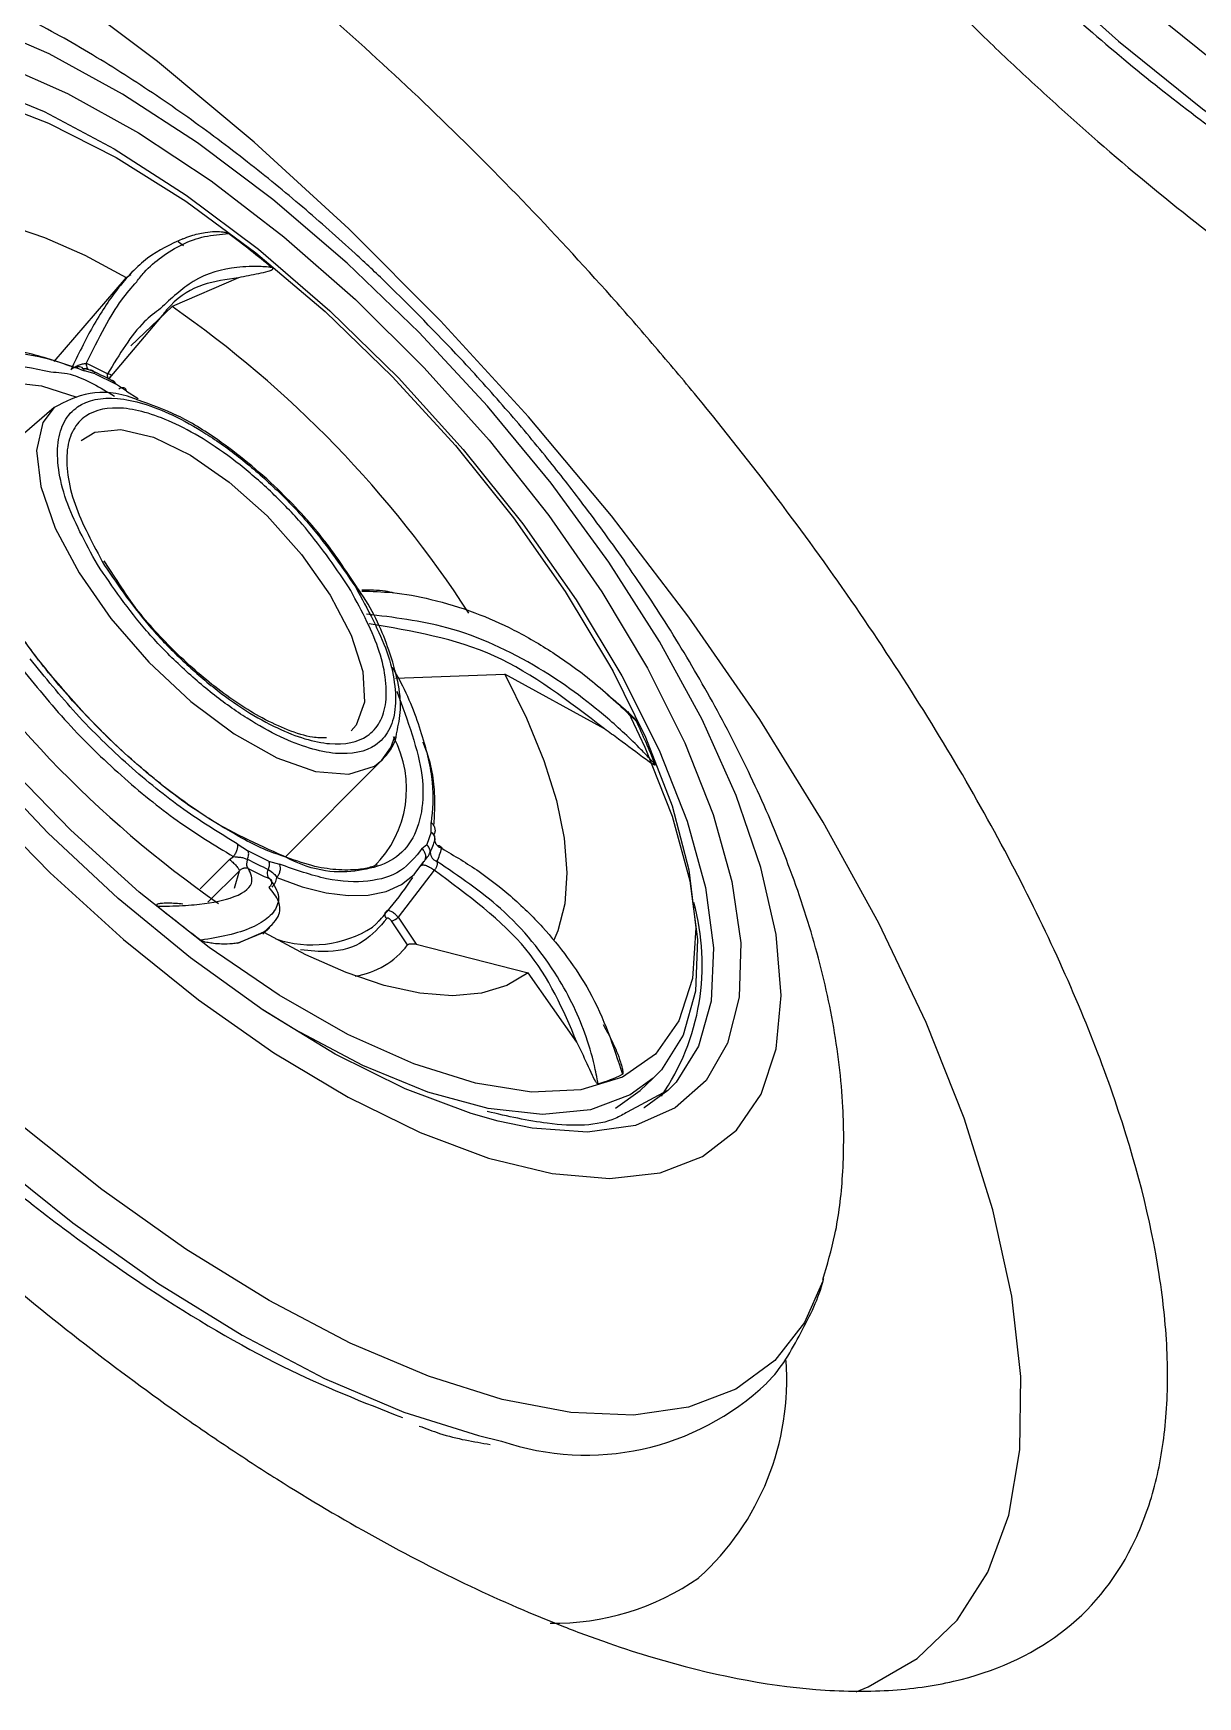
# Model space of a CAD drawing. Header units: inches. Extents: x 2 to 86, y -22 to 129.
# Drawn here: x 17.575 to 18.786, y 18.787 to 20.519 of the extents above; entities that cross this region are included whole.
import ezdxf

# ---------------------------------------------------------------- set-up
doc = ezdxf.new("R2010")
doc.units = ezdxf.units.IN
doc.header["$MEASUREMENT"] = 0
doc.layers.add('1', color=4, linetype='Continuous')
doc.layers.add('BDIM_CYAN', color=4, linetype='Continuous')

# ---------------------------------------------------------------- blocks, each defined once
blk = doc.blocks.new('2020 HS PILLOW')
at = {"layer": '1', "color": 2}
for points, knots in [([(5.8034, -0.0127), (5.5758, -0.0117), (5.1207, -0.0097), (4.4379, -0.0073), (3.7551, -0.0052), (3.0724, -0.0034), (2.3896, -0.0021), (1.7069, -0.001), (1.0241, -0.0003), (0.3414, 0), (-0.3414, 0), (-1.0241, -0.0003), (-1.7069, -0.001), (-2.3896, -0.0021), (-3.0724, -0.0034), (-3.7551, -0.0052), (-4.4379, -0.0073), (-5.1207, -0.0097), (-5.5758, -0.0117), (-5.8034, -0.0127)], [0, 0, 0, 0, 0.058824, 0.117648, 0.176472, 0.235295, 0.294119, 0.352942, 0.411765, 0.470588, 0.529412, 0.588235, 0.647058, 0.705881, 0.764705, 0.823528, 0.882352, 0.941176, 1, 1, 1, 1]), ([(5.8027, -0.0093), (4.0523, -0.005), (0.1838, 0.0045), (-3.6846, -0.0044), (-5.8027, -0.0093)], [0, 0, 0, 0, 0.452479, 1, 1, 1, 1])]:
    blk.add_open_spline(points, degree=3, knots=knots, dxfattribs=at)
blk = doc.blocks.new('2020 RHYTHM')
at = {"layer": 'BDIM_CYAN', "color": 3}
for p, q in [((15.3521, 19.3166), (15.3577, 19.3125)), ((15.3099, 19.29), (15.3023, 19.283)), ((15.2982, 19.279), (15.2229, 19.1918)), ((15.2982, 19.279), (15.303, 19.2823)), ((15.4148, 19.2787), (15.3458, 19.2488)), ((15.3339, 19.2375), (15.2808, 19.1745)), ((15.303, 19.2079), (15.3458, 19.2488)), ((15.261, 19.1827), (15.2528, 19.1845)), ((15.2659, 19.1788), (15.2547, 19.182)), ((15.2659, 19.1788), (15.287, 19.1685)), ((15.2985, 19.1608), (15.287, 19.1685)), ((15.2985, 19.1608), (15.3105, 19.1531)), ((15.2231, 19.1437), (15.1174, 19.0528)), ((15.2864, 18.9673), (15.2752, 18.9842)), ((15.5782, 18.8622), (15.6921, 18.8661)), ((15.7956, 18.8092), (15.6921, 18.8661)), ((15.4639, 18.6761), (15.5642, 18.7768)), ((15.6154, 18.7019), (15.6107, 18.689)), ((15.6154, 18.7019), (15.6154, 18.7117)), ((15.4137, 18.6897), (15.4252, 18.6821)), ((15.4463, 18.6718), (15.4252, 18.6821)), ((15.6057, 18.6847), (15.6107, 18.689)), ((15.3752, 18.6429), (15.4057, 18.6733)), ((15.4057, 18.6733), (15.4096, 18.6764)), ((15.4463, 18.6718), (15.4575, 18.6685)), ((15.6184, 18.6622), (15.581, 18.6133)), ((15.6053, 18.6669), (15.6079, 18.6712)), ((15.4159, 18.6617), (15.383, 18.6289)), ((15.4107, 18.6436), (15.4159, 18.6617)), ((15.5712, 18.6206), (15.5705, 18.6203)), ((15.581, 18.6133), (15.5998, 18.5852)), ((15.4144, 18.5864), (15.4414, 18.598)), ((15.4396, 18.5966), (15.4144, 18.5864)), ((15.4402, 18.5958), (15.4476, 18.6027)), ((15.5908, 18.5845), (15.5741, 18.6094)), ((15.5998, 18.5852), (15.7163, 18.5555)), ((15.767, 18.4834), (15.7163, 18.5555)), ((15.8327, 18.433), (15.8464, 18.4458)), ((15.8071, 18.4146), (15.8327, 18.433)), ((15.8613, 18.4328), (15.8194, 18.4105))]:
    blk.add_line(p, q, dxfattribs=at)
at = {"layer": 'BDIM_CYAN', "color": 3, "flags": 128}
for points in [[(17.1847, 19.3957), (17.1694, 19.361), (17.1393, 19.3199), (17.0997, 19.2889), (17.0514, 19.2685), (16.9948, 19.259), (16.9309, 19.2605), (16.8604, 19.2729), (16.7845, 19.2962), (16.7042, 19.33), (16.6206, 19.3738), (16.5348, 19.427), (16.4482, 19.4889), (16.3618, 19.5585), (16.2769, 19.635), (16.1948, 19.7171), (16.1165, 19.8039), (16.0431, 19.894), (15.9757, 19.9862)], [(15.9393, 19.9584), (16.0075, 19.8649), (16.0818, 19.7737), (16.1611, 19.6858), (16.2444, 19.6025), (16.3303, 19.5251), (16.4178, 19.4545), (16.5056, 19.3919), (16.5925, 19.338), (16.6772, 19.2936), (16.7586, 19.2594), (16.8354, 19.2358), (16.8363, 19.2356)], [(16.121, 17.8417), (16.1626, 17.8817), (16.1944, 17.9316), (16.2162, 17.991), (16.2277, 18.0591), (16.2288, 18.1353), (16.2194, 18.2189), (16.1997, 18.3087), (16.1699, 18.4041), (16.1303, 18.5038), (16.0812, 18.607), (16.0233, 18.7123), (15.9572, 18.8189), (15.8835, 18.9255), (15.803, 19.0309), (15.7166, 19.1342), (15.6252, 19.2341), (15.5297, 19.3297), (15.4312, 19.4199), (15.3308, 19.5037), (15.2294, 19.5803)], [(15.1457, 18.7341), (15.2189, 18.6594), (15.2952, 18.5901), (15.3733, 18.5274), (15.4516, 18.4723), (15.529, 18.426), (15.6039, 18.3892), (15.675, 18.3625), (15.7411, 18.3465), (15.8009, 18.3414), (15.8535, 18.3473), (15.8978, 18.3642), (15.9331, 18.3917), (15.9588, 18.4293), (15.9743, 18.4763), (15.9795, 18.532), (15.9742, 18.5952), (15.9585, 18.665), (15.9327, 18.74), (15.8973, 18.8189), (15.8528, 18.9004), (15.8002, 18.9828), (15.7402, 19.0649), (15.6741, 19.145), (15.6029, 19.2219), (15.528, 19.294), (15.4506, 19.3602), (15.3722, 19.4192), (15.2942, 19.47), (15.2179, 19.5117), (15.1447, 19.5435)], [(14.8547, 19.3082), (14.8514, 19.3649), (14.8582, 19.4173), (14.8755, 19.4608), (14.9028, 19.4945), (14.9397, 19.5179), (14.9855, 19.5305), (15.0392, 19.532), (15.0999, 19.5223), (15.1663, 19.5018), (15.2371, 19.4707), (15.311, 19.4297), (15.3865, 19.3796), (15.4622, 19.3213), (15.5366, 19.2561), (15.6082, 19.1851), (15.6757, 19.1097), (15.7377, 19.0314), (15.793, 18.9518), (15.8405, 18.8724), (15.8794, 18.7947)], [(14.9019, 19.4652), (14.9265, 19.4832), (14.9692, 19.4993), (15.0202, 19.5042), (15.0787, 19.4977), (15.1432, 19.4801), (15.2127, 19.4517), (15.2855, 19.413), (15.3604, 19.3649), (15.4356, 19.3084), (15.5098, 19.2445), (15.5813, 19.1746), (15.6488, 19.1001), (15.7109, 19.0226), (15.7662, 18.9435), (15.8137, 18.8646), (15.8525, 18.7873), (15.8816, 18.7134), (15.9006, 18.6443), (15.909, 18.5813), (15.9066, 18.5259), (15.8936, 18.4791), (15.8702, 18.4418), (15.8615, 18.4329)], [(15.8046, 18.8689), (15.8382, 18.8008), (15.866, 18.7293), (15.8836, 18.6627), (15.8907, 18.6023), (15.8871, 18.5495), (15.873, 18.5054), (15.8486, 18.4709), (15.8144, 18.4467), (15.7711, 18.4335), (15.7198, 18.4314), (15.6614, 18.4405), (15.5973, 18.4607), (15.5288, 18.4914), (15.4573, 18.5321), (15.3843, 18.5818), (15.3116, 18.6395), (15.2405, 18.704), (15.1725, 18.7738)], [(15.1061, 19.4769), (15.1509, 19.4652), (15.2174, 19.4397), (15.2876, 19.4039), (15.36, 19.3586), (15.433, 19.3048), (15.5052, 19.2435), (15.5749, 19.1761), (15.6406, 19.1041), (15.7011, 19.0289), (15.7549, 18.9523), (15.8009, 18.8757), (15.8046, 18.8689)], [(15.0346, 19.3285), (15.0458, 19.3342), (15.0722, 19.3423), (15.1026, 19.345), (15.1365, 19.3422), (15.1736, 19.3341), (15.2132, 19.3207), (15.2549, 19.3023), (15.2982, 19.279)], [(15.685, 18.4011), (15.6569, 18.4089), (15.5882, 18.4348), (15.5156, 18.4709), (15.4407, 18.5166), (15.3649, 18.5709), (15.2897, 18.6328), (15.2165, 18.7011), (15.1468, 18.7745), (15.0819, 18.8515), (15.0231, 18.9306), (14.9716, 19.0104), (14.9282, 19.0891), (14.894, 19.1654), (14.8695, 19.2377), (14.8552, 19.3046), (14.8547, 19.3082)], [(15.1118, 19.1431), (15.1145, 19.1467), (15.1378, 19.1643), (15.1702, 19.1709), (15.2101, 19.1663), (15.2467, 19.1544)], [(15.2231, 19.1437), (15.2114, 19.1283), (15.2049, 19.099), (15.2092, 19.0617), (15.2242, 19.0183), (15.249, 18.9716), (15.2821, 18.9241), (15.3217, 18.8786), (15.3653, 18.8378), (15.4105, 18.8041), (15.4547, 18.7793), (15.4952, 18.7651), (15.5298, 18.762), (15.5564, 18.7705), (15.5642, 18.7768)], [(15.2513, 19.1094), (15.2655, 19.1182), (15.2926, 19.121), (15.3266, 19.1128), (15.365, 19.0941), (15.4053, 19.0662), (15.4446, 19.031), (15.4805, 18.9909), (15.5103, 18.9486), (15.532, 18.907), (15.5442, 18.8689), (15.5461, 18.837), (15.5375, 18.8133), (15.5321, 18.8074)], [(16.0229, 18.2347), (16.0038, 18.1916), (15.9728, 18.1519), (15.9324, 18.1223), (15.8832, 18.1033), (15.8257, 18.0951), (15.7608, 18.0977), (15.6894, 18.1113), (15.6125, 18.1355), (15.5312, 18.17), (15.4467, 18.2144), (15.3601, 18.268), (15.2726, 18.3301), (15.1854, 18.3998), (15.0999, 18.4761), (15.0171, 18.558), (14.9383, 18.6442), (14.8646, 18.7337), (14.7969, 18.8251), (14.7363, 18.9172), (14.6836, 19.0086), (14.6395, 19.0981)], [(14.6012, 19.0734), (14.6459, 18.9828), (14.6993, 18.8901), (14.7607, 18.7969), (14.8292, 18.7043), (14.9039, 18.6137), (14.9838, 18.5263), (15.0676, 18.4433), (15.1542, 18.366), (15.2425, 18.2954), (15.3311, 18.2325), (15.4189, 18.1782), (15.5045, 18.1333), (15.5869, 18.0983), (15.6647, 18.0738), (15.6887, 18.0682)], [(15.6921, 18.8661), (15.7146, 18.8205), (15.7325, 18.7765), (15.7456, 18.7346), (15.7537, 18.6954), (15.7566, 18.6595), (15.7545, 18.6272), (15.7472, 18.5991), (15.743, 18.5894)], [(15.8199, 18.8277), (15.8377, 18.7903), (15.866, 18.7185), (15.8844, 18.6513), (15.8926, 18.5901), (15.8903, 18.5362), (15.8777, 18.4907), (15.8549, 18.4545), (15.8463, 18.4457)], [(15.5642, 18.7768), (15.5734, 18.7899), (15.5775, 18.8012)], [(15.8794, 18.7947), (15.9089, 18.7202), (15.9283, 18.6504), (15.9374, 18.5867), (15.9359, 18.5302), (15.9238, 18.4822), (15.9015, 18.4434), (15.8693, 18.4148), (15.8278, 18.3967), (15.7779, 18.3897), (15.7206, 18.3938), (15.685, 18.4011)], [(15.4548, 18.6545), (15.4812, 18.645), (15.5061, 18.6388), (15.5291, 18.6359), (15.55, 18.6364), (15.5686, 18.6402), (15.5845, 18.6473), (15.5977, 18.6577), (15.6079, 18.6712)], [(15.5543, 18.603), (15.5578, 18.6061), (15.5617, 18.6102)], [(15.7163, 18.5555), (15.6942, 18.5422), (15.6678, 18.5342), (15.6374, 18.5315), (15.6035, 18.5342), (15.5664, 18.5423), (15.5268, 18.5557), (15.4851, 18.5742), (15.4418, 18.5975)], [(15.8463, 18.4457), (15.8224, 18.4283), (15.781, 18.4127), (15.7313, 18.408), (15.6746, 18.4142), (15.6118, 18.4313), (15.5443, 18.459), (15.4735, 18.4965), (15.4401, 18.517)], [(15.8615, 18.4329), (15.8368, 18.4149), (15.8366, 18.4148)], [(16.0574, 17.807), (16.0701, 17.8122), (16.121, 17.8417)]]:
    blk.add_lwpolyline(points, dxfattribs=at)
at = {"layer": 'BDIM_CYAN', "color": 3}
for centre, radius, start, end in [((14.6031, 18.2565), 1.3355, 50.6557, 53.1162), ((14.687, 18.3023), 1.1532, 32.952, 55.1593), ((15.0764, 18.7915), 0.437, 62.4179, 65.6723), ((15.0867, 18.7971), 0.4231, 62.4173, 65.6726), ((16.0514, 19.5723), 1.1508, 212.1373, 235.1744), ((15.4761, 18.7469), 0.1137, 314.6167, 28.4211), ((15.059, 18.4563), 0.8503, 21.8144, 25.1393), ((15.5361, 18.7168), 0.0863, 335.2061, 344.6044), ((15.5405, 18.7087), 0.0891, 335.2063, 344.6044), ((15.6202, 19.0486), 0.4231, 242.4173, 245.6726), ((15.6274, 19.0513), 0.4369, 242.4173, 245.6726), ((15.656, 18.564), 0.2414, 325.4733, 15.5445), ((16.1775, 19.6577), 1.3356, 230.6557, 233.116), ((15.5705, 18.6238), 0.0149, 283.9203, 314.8241), ((15.4913, 18.701), 0.1165, 251.1497, 302.7256), ((15.5242, 18.6345), 0.0833, 278.3175, 323.0965), ((15.7498, 18.5791), 0.1445, 285.7323, 296.5745), ((15.7083, 18.1317), 0.277, 312.0495, 4.2225), ((15.7768, 18.326), 0.2725, 251.1307, 313.536), ((15.7432, 18.142), 0.2634, 269.0874, 304.8824)]:
    blk.add_arc(centre, radius, start, end, dxfattribs=at)
for points, knots in [([(15.8779, 22.0427), (15.8606, 22.0254), (15.8218, 21.9865), (15.7572, 21.9218), (15.6799, 21.8446), (15.5902, 21.7549), (15.4565, 21.6212), (15.2943, 21.4591), (15.1083, 21.273), (14.9221, 21.0871), (14.7305, 20.8953), (14.5332, 20.6979), (14.3382, 20.503), (14.1219, 20.2868), (13.8663, 20.0311), (13.537, 19.7018), (13.1794, 19.3441), (12.8619, 19.0267), (12.6222, 18.7871), (12.4544, 18.6193), (12.3081, 18.4728), (12.1827, 18.3475), (12.0139, 18.1788), (11.8045, 17.9694), (11.5576, 17.7225), (11.2755, 17.4404), (10.9549, 17.1198), (10.6612, 16.826), (10.4255, 16.5903), (10.2808, 16.4456), (10.1629, 16.3276), (10.0774, 16.2421), (9.9924, 16.1571), (9.9362, 16.1009), (9.9081, 16.0728)], [0, 0, 0, 0, 0.008395, 0.018843, 0.031343, 0.045896, 0.0625, 0.096563, 0.125, 0.153468, 0.1875, 0.218749, 0.25, 0.28287, 0.324537, 0.375, 0.444057, 0.5, 0.53125, 0.562502, 0.583156, 0.603991, 0.625006, 0.667546, 0.709215, 0.750012, 0.811569, 0.875007, 0.904483, 0.937503, 0.953123, 0.968746, 0.984371, 1, 1, 1, 1]), ([(21.3928, 16.5983), (21.3166, 16.6577), (21.1322, 16.8037), (20.8412, 17.0382), (20.521, 17.303), (20.0986, 17.6614), (19.5792, 18.1186), (18.7671, 18.8698), (17.7886, 19.8439), (16.8616, 20.8619), (16.2889, 21.5387), (16.0755, 21.7991), (16.0361, 21.8474)], [0.3991603, 0.3991603, 0.3991603, 0.3991603, 0.4100572, 0.4256822, 0.4413072, 0.4569322, 0.4881822, 0.5194322, 0.5819322, 0.6444322, 0.6756822, 0.6827719, 0.6827719, 0.6827719, 0.6827719]), ([(17.4276, 19.0224), (17.3948, 18.9999), (17.3564, 18.9846), (17.2906, 18.9718), (17.2673, 18.9692), (17.218, 18.9677), (17.1918, 18.9687), (17.1108, 18.977), (17.0532, 18.9894), (16.9766, 19.0136), (16.9611, 19.0188), (16.9296, 19.0302), (16.9136, 19.0364), (16.8651, 19.0561), (16.8325, 19.0708), (16.7334, 19.1195), (16.6659, 19.1579), (16.5798, 19.2138), (16.5624, 19.2254), (16.5279, 19.2491), (16.5107, 19.2613), (16.4592, 19.2987), (16.4251, 19.3248), (16.3573, 19.3792), (16.3236, 19.4076), (16.2734, 19.452), (16.2568, 19.4671), (16.2235, 19.4978), (16.207, 19.5135), (16.1253, 19.5927), (16.0629, 19.6587), (15.974, 19.7618), (15.9451, 19.7968), (15.9029, 19.8503), (15.889, 19.8684), (15.862, 19.9044), (15.8488, 19.9224), (15.7842, 20.0127), (15.7373, 20.0853), (15.6847, 20.1766), (15.6745, 20.1948), (15.6547, 20.2314), (15.6451, 20.2497), (15.6176, 20.3041), (15.6007, 20.3399), (15.5548, 20.4457), (15.5301, 20.5143), (15.5069, 20.5974), (15.5027, 20.6138), (15.4951, 20.6461), (15.4917, 20.662), (15.4827, 20.7089), (15.4784, 20.7391), (15.4731, 20.7973), (15.472, 20.8253), (15.4729, 20.8658), (15.4736, 20.879), (15.4759, 20.9048), (15.4774, 20.9174), (15.4872, 20.9784), (15.5015, 21.021), (15.5323, 21.0758), (15.5442, 21.0925), (15.5644, 21.1151), (15.5715, 21.1223), (15.5864, 21.1355), (15.5942, 21.1417), (15.6349, 21.1703), (15.6727, 21.186), (15.7377, 21.1984), (15.7608, 21.2007), (15.8088, 21.2013), (15.8337, 21.1997), (15.8856, 21.1929), (15.9124, 21.1876), (15.9542, 21.1769), (15.9684, 21.1728), (15.9972, 21.1638), (16.0119, 21.1588), (16.086, 21.1316), (16.1472, 21.1029), (16.242, 21.0502), (16.2741, 21.031), (16.3231, 20.9997), (16.3395, 20.9888), (16.3724, 20.9665), (16.3888, 20.955), (16.4709, 20.896), (16.5365, 20.8437), (16.6188, 20.7724), (16.6352, 20.7578), (16.6682, 20.728), (16.6846, 20.7128), (16.7334, 20.6669), (16.7655, 20.6355), (16.8604, 20.5393), (16.9218, 20.4724), (17.0113, 20.3676), (17.0403, 20.3324), (17.0964, 20.2619), (17.1235, 20.2264), (17.1759, 20.1552), (17.2012, 20.1195), (17.2378, 20.0656), (17.2497, 20.0476), (17.2731, 20.0115), (17.2846, 19.9935), (17.3398, 19.904), (17.3787, 19.8341), (17.429, 19.7315), (17.4444, 19.6977), (17.4653, 19.6475), (17.4719, 19.6309), (17.4843, 19.5983), (17.4901, 19.5822), (17.5168, 19.5029), (17.5318, 19.4432), (17.542, 19.3729), (17.5437, 19.3591), (17.5461, 19.3319), (17.5469, 19.3186), (17.5478, 19.2798), (17.5467, 19.2553), (17.5383, 19.1859), (17.5258, 19.1448), (17.4867, 19.0739), (17.4604, 19.0449), (17.4276, 19.0224)], [0, 0, 0, 0, 0.03125, 0.03125, 0.046875, 0.046875, 0.0625, 0.0625, 0.09375, 0.09375, 0.101562, 0.101562, 0.109375, 0.109375, 0.125, 0.125, 0.15625, 0.15625, 0.164062, 0.164062, 0.171875, 0.171875, 0.1875, 0.1875, 0.203125, 0.203125, 0.210937, 0.210937, 0.21875, 0.21875, 0.25, 0.25, 0.265625, 0.265625, 0.273437, 0.273437, 0.28125, 0.28125, 0.3125, 0.3125, 0.320312, 0.320312, 0.328125, 0.328125, 0.34375, 0.34375, 0.375, 0.375, 0.382812, 0.382812, 0.390625, 0.390625, 0.40625, 0.40625, 0.421875, 0.421875, 0.429687, 0.429687, 0.4375, 0.4375, 0.46875, 0.46875, 0.484375, 0.484375, 0.492187, 0.492187, 0.5, 0.5, 0.53125, 0.53125, 0.546875, 0.546875, 0.5625, 0.5625, 0.578125, 0.578125, 0.585937, 0.585937, 0.59375, 0.59375, 0.625, 0.625, 0.640625, 0.640625, 0.648437, 0.648437, 0.65625, 0.65625, 0.6875, 0.6875, 0.695312, 0.695312, 0.703125, 0.703125, 0.71875, 0.71875, 0.75, 0.75, 0.765625, 0.765625, 0.78125, 0.78125, 0.796875, 0.796875, 0.804687, 0.804687, 0.8125, 0.8125, 0.84375, 0.84375, 0.859375, 0.859375, 0.867187, 0.867187, 0.875, 0.875, 0.90625, 0.90625, 0.914062, 0.914062, 0.921875, 0.921875, 0.9375, 0.9375, 0.96875, 0.96875, 1, 1, 1, 1]), ([(16.2698, 17.8682), (16.2384, 17.8445), (16.2014, 17.828), (16.1377, 17.8133), (16.1151, 17.8101), (16.0672, 17.8072), (16.0417, 17.8076), (15.9628, 17.8139), (15.9064, 17.825), (15.8311, 17.8474), (15.8159, 17.8523), (15.7848, 17.8631), (15.769, 17.8689), (15.7212, 17.8876), (15.6889, 17.9016), (15.5907, 17.9482), (15.5236, 17.9854), (15.4377, 18.0395), (15.4204, 18.0508), (15.3858, 18.0739), (15.3686, 18.0857), (15.3169, 18.1222), (15.2827, 18.1476), (15.2145, 18.2009), (15.1805, 18.2286), (15.1299, 18.272), (15.113, 18.2868), (15.0794, 18.317), (15.0626, 18.3323), (14.9797, 18.41), (14.9162, 18.4749), (14.8251, 18.5762), (14.7954, 18.6107), (14.752, 18.6634), (14.7377, 18.6812), (14.7098, 18.7166), (14.6962, 18.7344), (14.6294, 18.8233), (14.5805, 18.8949), (14.5254, 18.9849), (14.5146, 19.0029), (14.4938, 19.039), (14.4836, 19.0571), (14.4545, 19.1108), (14.4366, 19.1461), (14.3873, 19.2505), (14.3604, 19.3183), (14.3343, 19.4005), (14.3295, 19.4167), (14.3208, 19.4487), (14.3168, 19.4644), (14.3062, 19.5108), (14.3008, 19.5407), (14.2933, 19.5984), (14.2912, 19.6262), (14.2903, 19.6798), (14.2915, 19.7057), (14.3003, 19.7786), (14.3127, 19.8213), (14.341, 19.8766), (14.352, 19.8935), (14.3775, 19.9244), (14.3917, 19.938), (14.4385, 19.9737), (14.4754, 19.9906), (14.5391, 20.0054), (14.5619, 20.0085), (14.6094, 20.0111), (14.6341, 20.0105), (14.6858, 20.0059), (14.7126, 20.0018), (14.7544, 19.9929), (14.7686, 19.9895), (14.7976, 19.9818), (14.8123, 19.9774), (14.887, 19.9536), (14.949, 19.9279), (15.0453, 19.8796), (15.078, 19.8619), (15.1279, 19.8329), (15.1447, 19.8228), (15.1782, 19.8019), (15.195, 19.7912), (15.279, 19.7358), (15.3463, 19.6863), (15.4307, 19.6181), (15.4476, 19.6042), (15.4814, 19.5756), (15.4983, 19.561), (15.5485, 19.5167), (15.5814, 19.4864), (15.6789, 19.393), (15.7419, 19.3276), (15.8183, 19.2418), (15.8334, 19.2245), (15.863, 19.1899), (15.8776, 19.1725), (15.9206, 19.1201), (15.9483, 19.085), (16.0018, 19.0143), (16.0276, 18.9787), (16.0772, 18.9071), (16.1011, 18.8708), (16.1685, 18.7634), (16.208, 18.6932), (16.259, 18.5898), (16.2746, 18.5557), (16.303, 18.4882), (16.3156, 18.4552), (16.3484, 18.3592), (16.3639, 18.2986), (16.3772, 18.2131), (16.38, 18.1853), (16.382, 18.1328), (16.3813, 18.1078), (16.3766, 18.0606), (16.3726, 18.0383), (16.3611, 17.9964), (16.3536, 17.9767), (16.3261, 17.9219), (16.3012, 17.8918), (16.2698, 17.8682)], [0, 0, 0, 0, 0.03125, 0.03125, 0.046875, 0.046875, 0.0625, 0.0625, 0.09375, 0.09375, 0.101563, 0.101563, 0.109375, 0.109375, 0.125, 0.125, 0.15625, 0.15625, 0.164063, 0.164063, 0.171875, 0.171875, 0.1875, 0.1875, 0.203125, 0.203125, 0.210938, 0.210938, 0.21875, 0.21875, 0.25, 0.25, 0.265625, 0.265625, 0.273438, 0.273438, 0.28125, 0.28125, 0.3125, 0.3125, 0.320313, 0.320313, 0.328125, 0.328125, 0.34375, 0.34375, 0.375, 0.375, 0.382813, 0.382813, 0.390625, 0.390625, 0.40625, 0.40625, 0.421875, 0.421875, 0.4375, 0.4375, 0.46875, 0.46875, 0.484375, 0.484375, 0.5, 0.5, 0.53125, 0.53125, 0.546875, 0.546875, 0.5625, 0.5625, 0.578125, 0.578125, 0.585938, 0.585938, 0.59375, 0.59375, 0.625, 0.625, 0.640625, 0.640625, 0.648438, 0.648438, 0.65625, 0.65625, 0.6875, 0.6875, 0.695313, 0.695313, 0.703125, 0.703125, 0.71875, 0.71875, 0.75, 0.75, 0.757813, 0.757813, 0.765625, 0.765625, 0.78125, 0.78125, 0.796875, 0.796875, 0.8125, 0.8125, 0.84375, 0.84375, 0.859375, 0.859375, 0.875, 0.875, 0.90625, 0.90625, 0.921875, 0.921875, 0.9375, 0.9375, 0.953125, 0.953125, 0.96875, 0.96875, 1, 1, 1, 1]), ([(15.9345, 19.9463), (15.9688, 19.899), (16.0394, 19.8017), (16.1447, 19.6846), (16.2359, 19.5942), (16.3327, 19.5067), (16.4577, 19.4087), (16.5815, 19.3321), (16.6762, 19.2848), (16.7208, 19.2677), (16.7431, 19.2591)], [0, 0, 0, 0, 0.153246, 0.315672, 0.400361, 0.485067, 0.657836, 0.830604, 0.915293, 1, 1, 1, 1]), ([(15.646, 19.1947), (15.6204, 19.2214), (15.5846, 19.2588), (15.5293, 19.3107), (15.4813, 19.3533), (15.4232, 19.4008), (15.3614, 19.447), (15.2963, 19.491), (15.2285, 19.5317), (15.1581, 19.5683), (15.0848, 19.6003), (15.0085, 19.6263), (14.9293, 19.645), (14.8525, 19.654), (14.7819, 19.6527), (14.7402, 19.6468), (14.7207, 19.6418), (14.7202, 19.6417)], [0, 0, 0, 0, 0.090987, 0.127833, 0.188625, 0.251472, 0.318501, 0.38801, 0.459495, 0.53357, 0.610013, 0.689687, 0.771454, 0.855425, 0.92901, 0.998241, 1, 1, 1, 1]), ([(15.309, 19.2747), (15.3115, 19.278), (15.3197, 19.2884), (15.3356, 19.3015), (15.3565, 19.3144), (15.3799, 19.3228), (15.3962, 19.3241), (15.4047, 19.3248)], [0, 0, 0, 0, 0.09207, 0.292848, 0.524423, 0.754956, 1, 1, 1, 1]), ([(15.3571, 19.3193), (15.3599, 19.3204), (15.3674, 19.3233), (15.3785, 19.3259), (15.389, 19.327), (15.3958, 19.3269), (15.4, 19.3264), (15.4025, 19.3258), (15.4039, 19.3253), (15.4045, 19.3249), (15.4047, 19.3248)], [0, 0, 0, 0, 0.191801, 0.519634, 0.729787, 0.856818, 0.93009, 0.970764, 0.992671, 1, 1, 1, 1]), ([(15.3571, 19.3193), (15.3446, 19.3136), (15.3204, 19.3025), (15.2895, 19.2697), (15.2633, 19.23), (15.248, 19.1985), (15.2404, 19.1829)], [0, 0, 0, 0, 0.280747, 0.545552, 0.776817, 1, 1, 1, 1]), ([(15.4498, 19.2894), (15.4493, 19.2894), (15.4481, 19.2896), (15.4443, 19.29), (15.4325, 19.2909), (15.406, 19.2897), (15.3697, 19.2805), (15.345, 19.2573), (15.3339, 19.2468)], [0, 0, 0, 0, 0.011351, 0.03032, 0.090887, 0.29771, 0.68458, 1, 1, 1, 1]), ([(15.4498, 19.2894), (15.4499, 19.2893), (15.4501, 19.2891), (15.4503, 19.2889), (15.4504, 19.2886), (15.4505, 19.2882), (15.4504, 19.2876), (15.449, 19.2863), (15.441, 19.2838), (15.429, 19.2816), (15.4183, 19.2795), (15.4148, 19.2787)], [0, 0, 0, 0, 0.005501, 0.011055, 0.016084, 0.02158, 0.030977, 0.060324, 0.195274, 0.730604, 1, 1, 1, 1]), ([(15.2565, 19.1897), (15.2629, 19.2026), (15.2748, 19.2267), (15.2922, 19.2553), (15.3038, 19.2687), (15.309, 19.2747)], [0, 0, 0, 0, 0.386549, 0.72401, 1, 1, 1, 1]), ([(15.4148, 19.2787), (15.3899, 19.2754), (15.3611, 19.2716), (15.3372, 19.2417), (15.3339, 19.2375)], [0, 0, 0, 0, 0.859119, 1, 1, 1, 1]), ([(15.3339, 19.2468), (15.3281, 19.2425), (15.3081, 19.2275), (15.291, 19.1991), (15.2788, 19.1789)], [0, 0, 0, 0, 0.286654, 1, 1, 1, 1]), ([(15.1065, 19.1659), (15.1131, 19.1744), (15.1267, 19.1916), (15.1611, 19.2016), (15.2038, 19.2), (15.2379, 19.188), (15.2547, 19.182)], [0, 0, 0, 0, 0.247011, 0.5, 0.752989, 1, 1, 1, 1]), ([(15.2454, 19.1849), (15.2278, 19.191), (15.1927, 19.2032), (15.1496, 19.2058), (15.129, 19.1973), (15.1193, 19.1933)], [0, 0, 0, 0, 0.3456146, 0.6912291, 1, 1, 1, 1]), ([(15.1067, 19.0997), (15.1063, 19.1093), (15.1055, 19.1324), (15.1164, 19.1595), (15.1374, 19.1797), (15.1692, 19.1921), (15.2015, 19.1848), (15.2197, 19.1808)], [0, 0, 0, 0, 0.145084, 0.347141, 0.549199, 0.747057, 1, 1, 1, 1]), ([(15.2404, 19.1829), (15.2409, 19.1834), (15.242, 19.1843), (15.2447, 19.186), (15.2483, 19.1878), (15.2528, 19.1893), (15.2552, 19.1896), (15.2565, 19.1897)], [0, 0, 0, 0, 0.111467, 0.230181, 0.482258, 0.743371, 1, 1, 1, 1]), ([(15.2528, 19.1845), (15.2533, 19.1845), (15.2556, 19.1846), (15.2573, 19.1841), (15.2585, 19.1836)], [0, 0, 0, 0, 0.243424, 1, 1, 1, 1]), ([(16.0227, 18.2363), (16.0274, 18.2516), (16.0375, 18.2853), (16.0447, 18.3463), (16.0451, 18.4204), (16.0349, 18.5039), (16.0139, 18.5918), (15.9847, 18.6771), (15.9494, 18.7588), (15.9094, 18.8366), (15.866, 18.9104), (15.8206, 18.9791), (15.7774, 19.0386), (15.7351, 19.0927), (15.6927, 19.1434), (15.6616, 19.1776), (15.646, 19.1947)], [0, 0, 0, 0, 0.056115, 0.1237195, 0.1981368, 0.2884794, 0.3781836, 0.4653234, 0.547529, 0.6261092, 0.7014972, 0.7719785, 0.836838, 0.8864367, 0.9428338, 1, 1, 1, 1]), ([(15.2197, 19.1808), (15.2271, 19.1804), (15.2459, 19.1794), (15.2709, 19.1645), (15.2861, 19.1555)], [0, 0, 0, 0, 0.394465, 1, 1, 1, 1]), ([(15.2801, 19.1734), (15.2798, 19.1737), (15.2791, 19.1744), (15.2786, 19.1763), (15.2787, 19.1781), (15.2788, 19.1789)], [0, 0, 0, 0, 0.239879, 0.641332, 1, 1, 1, 1]), ([(15.2788, 19.1789), (15.2796, 19.1788), (15.281, 19.1786), (15.2821, 19.1778), (15.2824, 19.177), (15.2822, 19.1762), (15.2817, 19.1753), (15.2811, 19.1748), (15.2808, 19.1745)], [0, 0, 0, 0, 0.2775578, 0.5325236, 0.6518255, 0.7672317, 0.8821311, 1, 1, 1, 1]), ([(15.2809, 19.173), (15.2809, 19.173), (15.2809, 19.1732), (15.2809, 19.1749), (15.2818, 19.176), (15.2823, 19.1767)], [0, 0, 0, 0, 0.076074, 0.418917, 1, 1, 1, 1]), ([(15.2826, 19.1722), (15.2831, 19.1721), (15.2842, 19.172), (15.2854, 19.1712), (15.2864, 19.1701), (15.2868, 19.169), (15.287, 19.1685)], [0, 0, 0, 0, 0.257259, 0.51339, 0.762603, 1, 1, 1, 1]), ([(15.287, 19.1685), (15.2865, 19.1692), (15.2853, 19.1706), (15.2836, 19.1716), (15.2826, 19.1722)], [0, 0, 0, 0, 0.4336695, 1, 1, 1, 1]), ([(15.3105, 19.1514), (15.309, 19.152), (15.2901, 19.1597), (15.2566, 19.1613), (15.2347, 19.1498), (15.2231, 19.1437)], [0, 0, 0, 0, 0.03996, 0.492866, 1, 1, 1, 1]), ([(15.2681, 18.9802), (15.2556, 19.0032), (15.2365, 19.0387), (15.2268, 19.0802), (15.226, 19.1082), (15.2328, 19.1303), (15.2504, 19.1499), (15.2864, 19.1575), (15.3362, 19.1424), (15.3812, 19.1174), (15.4174, 19.0915), (15.4529, 19.0605), (15.4961, 19.016), (15.5208, 18.9801), (15.5369, 18.9567)], [0, 0, 0, 0, 0.119728, 0.18418, 0.25, 0.31582, 0.380272, 0.5, 0.619728, 0.68418, 0.75, 0.81582, 0.880272, 1, 1, 1, 1]), ([(15.5376, 18.9574), (15.5265, 18.9743), (15.5032, 19.0095), (15.453, 19.0636), (15.4006, 19.1068), (15.3505, 19.1375), (15.324, 19.1467), (15.3105, 19.1514)], [0, 0, 0, 0, 0.194258, 0.405544, 0.660833, 0.827029, 1, 1, 1, 1]), ([(15.5295, 18.9573), (15.5143, 18.9794), (15.491, 19.0134), (15.4502, 19.0554), (15.4166, 19.0848), (15.3824, 19.1092), (15.3398, 19.1329), (15.2927, 19.1471), (15.2587, 19.14), (15.2421, 19.1215), (15.2356, 19.1006), (15.2364, 19.0741), (15.2455, 19.0349), (15.2637, 19.0013), (15.2754, 18.9795)], [0, 0, 0, 0, 0.119728, 0.18418, 0.25, 0.31582, 0.380272, 0.5, 0.619728, 0.68418, 0.75, 0.81582, 0.880272, 1, 1, 1, 1]), ([(14.5998, 19.0555), (14.6222, 19.0097), (14.6681, 18.9155), (14.7494, 18.7915), (14.8249, 18.6905), (14.9089, 18.5882), (15.0242, 18.4651), (15.1478, 18.3549), (15.2475, 18.2777), (15.3443, 18.2104), (15.4603, 18.1417), (15.5447, 18.1086), (15.5857, 18.0925)], [0, 0, 0, 0, 0.116478, 0.239932, 0.304301, 0.368684, 0.5, 0.631316, 0.695685, 0.760068, 0.883522, 1, 1, 1, 1]), ([(15.4614, 18.6771), (15.4344, 18.6891), (15.3914, 18.7081), (15.3279, 18.7556), (15.2775, 18.8004), (15.2305, 18.8507), (15.1763, 18.919), (15.1497, 18.9693), (15.1325, 19.0021)], [0, 0, 0, 0, 0.223251, 0.354902, 0.489346, 0.62379, 0.755441, 1, 1, 1, 1]), ([(15.5369, 18.9567), (15.5493, 18.9336), (15.5685, 18.8981), (15.5782, 18.8566), (15.579, 18.8286), (15.5722, 18.8065), (15.5546, 18.787), (15.5186, 18.7794), (15.4688, 18.7944), (15.4238, 18.8195), (15.3875, 18.8453), (15.352, 18.8764), (15.3089, 18.9208), (15.2842, 18.9568), (15.2681, 18.9802)], [0, 0, 0, 0, 0.119728, 0.18418, 0.25, 0.31582, 0.380272, 0.5, 0.619728, 0.68418, 0.75, 0.81582, 0.880272, 1, 1, 1, 1]), ([(15.2754, 18.9795), (15.2906, 18.9574), (15.314, 18.9234), (15.3548, 18.8814), (15.3883, 18.8521), (15.4226, 18.8276), (15.4651, 18.8039), (15.5123, 18.7897), (15.5463, 18.7969), (15.5629, 18.8154), (15.5693, 18.8362), (15.5686, 18.8627), (15.5594, 18.902), (15.5413, 18.9355), (15.5295, 18.9573)], [0, 0, 0, 0, 0.119728, 0.18418, 0.25, 0.31582, 0.380272, 0.5, 0.619728, 0.68418, 0.75, 0.81582, 0.880272, 1, 1, 1, 1]), ([(15.5065, 18.8001), (15.5019, 18.8), (15.4906, 18.7998), (15.4675, 18.8071), (15.4338, 18.8227), (15.3909, 18.8508), (15.3444, 18.8927), (15.3078, 18.9333), (15.2922, 18.9581), (15.2864, 18.9673)], [0, 0, 0, 0, 0.091194, 0.220103, 0.335132, 0.53199, 0.718114, 0.896229, 1, 1, 1, 1]), ([(15.5796, 18.8055), (15.5813, 18.8132), (15.5867, 18.8373), (15.5745, 18.8873), (15.5553, 18.9325), (15.5393, 18.955), (15.5376, 18.9574)], [0, 0, 0, 0, 0.192934, 0.603974, 0.958895, 1, 1, 1, 1]), ([(15.577, 18.9507), (15.5739, 18.9514), (15.5628, 18.9539), (15.5514, 18.9537), (15.5432, 18.9536)], [0, 0, 0, 0, 0.277292, 1, 1, 1, 1]), ([(15.5432, 18.9527), (15.5538, 18.9524), (15.5779, 18.9517), (15.6174, 18.9444), (15.6597, 18.9316), (15.7022, 18.9127), (15.744, 18.8883), (15.7871, 18.8569), (15.8146, 18.8309), (15.8288, 18.8175)], [0, 0, 0, 0, 0.101939, 0.232805, 0.384623, 0.522133, 0.665708, 0.828508, 1, 1, 1, 1]), ([(15.8484, 18.7723), (15.8478, 18.7729), (15.8462, 18.7746), (15.8414, 18.7798), (15.826, 18.7958), (15.7891, 18.8304), (15.7233, 18.8785), (15.6381, 18.9178), (15.5763, 18.9253), (15.5482, 18.9287)], [0, 0, 0, 0, 0.007324, 0.019565, 0.058649, 0.192116, 0.441769, 0.746986, 1, 1, 1, 1]), ([(15.2518, 18.8284), (15.2372, 18.845), (15.2167, 18.8681), (15.1958, 18.8956), (15.1889, 18.9058), (15.1866, 18.9092)], [0, 0, 0, 0, 0.630619, 0.878056, 1, 1, 1, 1]), ([(15.7956, 18.8092), (15.7586, 18.838), (15.6837, 18.8962), (15.5955, 18.9111), (15.5509, 18.9186)], [0, 0, 0, 0, 0.494868, 1, 1, 1, 1]), ([(15.1869, 18.8752), (15.2033, 18.855), (15.236, 18.8146), (15.2925, 18.7599), (15.3514, 18.7117), (15.3902, 18.6882), (15.4096, 18.6764)], [0, 0, 0, 0, 0.25, 0.5, 0.75, 1, 1, 1, 1]), ([(15.4137, 18.6897), (15.3952, 18.701), (15.3576, 18.7237), (15.3004, 18.7705), (15.2454, 18.8238), (15.2138, 18.8629), (15.1981, 18.8822)], [0, 0, 0, 0, 0.247011, 0.5, 0.752989, 1, 1, 1, 1]), ([(15.5748, 18.8735), (15.5771, 18.8695), (15.5911, 18.8455), (15.6063, 18.8039), (15.6192, 18.7521), (15.6167, 18.725), (15.6154, 18.7117)], [0, 0, 0, 0, 0.0621534, 0.3772505, 0.6923475, 1, 1, 1, 1]), ([(15.5797, 18.8485), (15.5909, 18.8178), (15.6082, 18.7706), (15.6067, 18.7214), (15.596, 18.6911), (15.5749, 18.6703), (15.5361, 18.6591), (15.497, 18.6586), (15.4641, 18.6758), (15.4614, 18.6771)], [0, 0, 0, 0, 0.234563, 0.360833, 0.489782, 0.618731, 0.745, 0.979563, 1, 1, 1, 1]), ([(15.7984, 18.845), (15.7989, 18.8447), (15.804, 18.8409), (15.8115, 18.8345), (15.8199, 18.8271), (15.8247, 18.8225), (15.8272, 18.8198), (15.8284, 18.8183), (15.8287, 18.8177), (15.8288, 18.8175)], [0, 0, 0, 0, 0.048292, 0.464608, 0.716273, 0.861443, 0.942036, 0.98545, 1, 1, 1, 1]), ([(15.4612, 18.6769), (15.4581, 18.6779), (15.4412, 18.6832), (15.4088, 18.7004), (15.369, 18.7254), (15.3355, 18.7504), (15.3059, 18.7752), (15.2783, 18.8007), (15.2603, 18.8195), (15.2518, 18.8284)], [0, 0, 0, 0, 0.049174, 0.267897, 0.457642, 0.606977, 0.729639, 0.872652, 1, 1, 1, 1]), ([(15.5643, 18.7768), (15.5705, 18.7837), (15.5777, 18.7917), (15.5794, 18.8039), (15.5796, 18.8055)], [0, 0, 0, 0, 0.863051, 1, 1, 1, 1]), ([(15.8484, 18.7723), (15.8485, 18.7722), (15.8485, 18.772), (15.8485, 18.7718), (15.8484, 18.7716), (15.8481, 18.7716), (15.8474, 18.7718), (15.8443, 18.7735), (15.8318, 18.7825), (15.8152, 18.7952), (15.8006, 18.8057), (15.7956, 18.8092)], [0, 0, 0, 0, 0.005486, 0.011027, 0.016042, 0.021524, 0.030897, 0.060168, 0.194769, 0.728714, 1, 1, 1, 1]), ([(15.6182, 18.7082), (15.6189, 18.7194), (15.6205, 18.7448), (15.6151, 18.7758), (15.6071, 18.7953), (15.6071, 18.7954)], [0, 0, 0, 0, 0.440789, 0.997704, 1, 1, 1, 1]), ([(15.6193, 18.6939), (15.6193, 18.6952), (15.6195, 18.6976), (15.6184, 18.6986), (15.618, 18.6991)], [0, 0, 0, 0, 0.571403, 1, 1, 1, 1]), ([(15.4243, 18.6735), (15.4246, 18.6743), (15.4252, 18.6759), (15.4255, 18.6782), (15.4256, 18.6803), (15.4253, 18.6815), (15.4252, 18.6821)], [0, 0, 0, 0, 0.257259, 0.51339, 0.762603, 1, 1, 1, 1]), ([(15.6057, 18.6847), (15.599, 18.6762), (15.5855, 18.659), (15.551, 18.649), (15.5084, 18.6506), (15.4743, 18.6626), (15.4575, 18.6685)], [0, 0, 0, 0, 0.2470116, 0.5, 0.7529884, 1, 1, 1, 1]), ([(15.6079, 18.6712), (15.6085, 18.6719), (15.6091, 18.6728), (15.6099, 18.6739), (15.6106, 18.6748), (15.6126, 18.6773), (15.6136, 18.6792), (15.6144, 18.6806)], [0, 0, 0, 0, 0.22908, 0.257055, 0.306679, 0.485356, 1, 1, 1, 1]), ([(15.6144, 18.6806), (15.6145, 18.6795), (15.6147, 18.6775), (15.6164, 18.6746), (15.6187, 18.6725), (15.6205, 18.6717), (15.6214, 18.6713)], [0, 0, 0, 0, 0.266689, 0.531115, 0.778754, 1, 1, 1, 1]), ([(15.6219, 18.6879), (15.6221, 18.6879), (15.6233, 18.6881), (15.625, 18.6873), (15.6259, 18.6858), (15.6264, 18.685)], [0, 0, 0, 0, 0.092175, 0.550019, 1, 1, 1, 1]), ([(15.6264, 18.685), (15.6396, 18.6772), (15.6649, 18.6622), (15.7001, 18.6344), (15.731, 18.6044), (15.7582, 18.571), (15.7914, 18.5204), (15.8049, 18.479), (15.8144, 18.4498)], [0, 0, 0, 0, 0.1348583, 0.2595989, 0.4040695, 0.5335616, 0.6721416, 1, 1, 1, 1]), ([(15.3308, 18.6248), (15.3314, 18.6248), (15.3328, 18.6248), (15.337, 18.6248), (15.3499, 18.625), (15.3771, 18.6264), (15.4116, 18.6327), (15.433, 18.6471), (15.4276, 18.6587), (15.4251, 18.664)], [0, 0, 0, 0, 0.007325, 0.019566, 0.05865, 0.192116, 0.441769, 0.746986, 1, 1, 1, 1]), ([(15.4057, 18.6733), (15.4062, 18.6729), (15.4072, 18.6721), (15.409, 18.6706), (15.4108, 18.6688), (15.4126, 18.6669), (15.4141, 18.6651), (15.4151, 18.6636), (15.4157, 18.6624), (15.4158, 18.662), (15.4159, 18.6617)], [0, 0, 0, 0, 0.112211, 0.235183, 0.366441, 0.502102, 0.637431, 0.767756, 0.88937, 1, 1, 1, 1]), ([(15.4096, 18.6764), (15.4108, 18.6763), (15.4123, 18.6761), (15.4148, 18.6759), (15.4175, 18.6757), (15.421, 18.675), (15.4232, 18.674), (15.4243, 18.6735)], [0, 0, 0, 0, 0.224307, 0.303573, 0.473827, 0.745729, 1, 1, 1, 1]), ([(15.4251, 18.664), (15.4245, 18.6642), (15.4233, 18.6646), (15.4211, 18.6645), (15.4194, 18.664), (15.4181, 18.6634), (15.4169, 18.6626), (15.4162, 18.662), (15.4159, 18.6617)], [0, 0, 0, 0, 0.2775578, 0.5325236, 0.6518255, 0.7672317, 0.8821311, 1, 1, 1, 1]), ([(15.4243, 18.6735), (15.424, 18.6725), (15.4233, 18.6704), (15.4232, 18.6675), (15.4238, 18.6653), (15.4247, 18.6644), (15.4251, 18.664)], [0, 0, 0, 0, 0.266689, 0.531115, 0.778754, 1, 1, 1, 1]), ([(15.4459, 18.663), (15.448, 18.6616), (15.4517, 18.6592), (15.4539, 18.6559), (15.4548, 18.6545)], [0, 0, 0, 0, 0.571404, 1, 1, 1, 1]), ([(15.559, 18.6677), (15.559, 18.6677), (15.5601, 18.6683), (15.5526, 18.6649), (15.5389, 18.6624), (15.5172, 18.6621), (15.4912, 18.6661), (15.4715, 18.6732), (15.4612, 18.6769)], [0, 0, 0, 0, 0.005035, 0.13249, 0.307285, 0.544278, 0.763892, 1, 1, 1, 1]), ([(15.6053, 18.6669), (15.6054, 18.6671), (15.6058, 18.6676), (15.6069, 18.6678), (15.6085, 18.6677), (15.6104, 18.6671), (15.6127, 18.6661), (15.6148, 18.6649), (15.6168, 18.6636), (15.6179, 18.6627), (15.6184, 18.6622)], [0, 0, 0, 0, 0.11221, 0.235183, 0.36644, 0.502102, 0.63743, 0.767756, 0.889371, 1, 1, 1, 1]), ([(15.6214, 18.6713), (15.6215, 18.6707), (15.6218, 18.6695), (15.6214, 18.6674), (15.6208, 18.6657), (15.6202, 18.6644), (15.6194, 18.6632), (15.6188, 18.6626), (15.6184, 18.6622)], [0, 0, 0, 0, 0.277554, 0.532524, 0.651828, 0.767234, 0.882133, 1, 1, 1, 1]), ([(15.767, 18.4834), (15.7526, 18.5169), (15.7238, 18.5845), (15.6538, 18.6361), (15.6184, 18.6622)], [0, 0, 0, 0, 0.495173, 1, 1, 1, 1]), ([(15.789, 18.44), (15.7889, 18.4406), (15.7886, 18.4422), (15.7877, 18.4472), (15.7846, 18.4628), (15.7747, 18.4986), (15.7471, 18.5564), (15.6953, 18.6212), (15.6444, 18.6557), (15.6214, 18.6713)], [0, 0, 0, 0, 0.007325, 0.019566, 0.058651, 0.192116, 0.441769, 0.746986, 1, 1, 1, 1]), ([(15.4474, 18.6532), (15.4516, 18.647), (15.4576, 18.6383), (15.456, 18.627), (15.4526, 18.6199), (15.4449, 18.6113), (15.4299, 18.6022), (15.4059, 18.5943), (15.3856, 18.591), (15.3759, 18.5894)], [0, 0, 0, 0, 0.229238, 0.322198, 0.414546, 0.50635, 0.67863, 0.847274, 1, 1, 1, 1]), ([(15.4467, 18.6444), (15.4472, 18.6449), (15.4481, 18.6458), (15.4493, 18.6477), (15.4499, 18.6499), (15.4494, 18.652), (15.4481, 18.6528), (15.4474, 18.6532)], [0, 0, 0, 0, 0.111469, 0.230184, 0.482262, 0.743373, 1, 1, 1, 1]), ([(15.4499, 18.6445), (15.4511, 18.646), (15.4537, 18.6492), (15.4544, 18.6526), (15.4548, 18.6545)], [0, 0, 0, 0, 0.459352, 1, 1, 1, 1]), ([(15.5606, 18.6089), (15.5648, 18.6136), (15.5775, 18.628), (15.5888, 18.6439), (15.5964, 18.6547)], [0, 0, 0, 0, 0.3240071, 1, 1, 1, 1]), ([(15.3308, 18.6248), (15.3307, 18.6249), (15.3305, 18.6251), (15.3303, 18.6253), (15.3301, 18.6256), (15.33, 18.6259), (15.33, 18.6264), (15.331, 18.6274), (15.3375, 18.6284), (15.3469, 18.6282), (15.3546, 18.6276), (15.3571, 18.6274)], [0, 0, 0, 0, 0.0055006, 0.0110552, 0.016084, 0.0215799, 0.030977, 0.0603237, 0.1952739, 0.7306037, 1, 1, 1, 1]), ([(15.4414, 18.598), (15.4473, 18.6032), (15.4583, 18.6128), (15.4587, 18.6296), (15.4507, 18.6395), (15.4467, 18.6444)], [0, 0, 0, 0, 0.375628, 0.693309, 1, 1, 1, 1]), ([(15.5692, 18.6119), (15.5618, 18.6033), (15.5467, 18.5858), (15.5152, 18.5755), (15.4894, 18.5784), (15.4796, 18.5795)], [0, 0, 0, 0, 0.376113, 0.761067, 1, 1, 1, 1]), ([(15.581, 18.6133), (15.5803, 18.614), (15.5791, 18.6155), (15.5771, 18.6173), (15.5752, 18.6185), (15.5735, 18.6195), (15.5719, 18.6201), (15.5704, 18.6203), (15.5693, 18.6201), (15.5688, 18.6196), (15.5686, 18.6194)], [0, 0, 0, 0, 0.156145, 0.293104, 0.410773, 0.509038, 0.632738, 0.755829, 0.878262, 1, 1, 1, 1]), ([(15.5741, 18.6094), (15.5739, 18.6096), (15.5735, 18.6101), (15.5728, 18.6108), (15.572, 18.6115), (15.5713, 18.612), (15.5705, 18.6123), (15.5699, 18.6123), (15.5695, 18.6122), (15.5693, 18.612), (15.5692, 18.6119)], [0, 0, 0, 0, 0.121775, 0.245594, 0.376257, 0.509474, 0.637578, 0.768745, 0.88391, 1, 1, 1, 1]), ([(15.4144, 18.5864), (15.4125, 18.5861), (15.4074, 18.5854), (15.3988, 18.5852), (15.3901, 18.5857), (15.3833, 18.5869), (15.3792, 18.5874), (15.3763, 18.5892), (15.3759, 18.5894)], [0, 0, 0, 0, 0.191797, 0.519052, 0.729035, 0.856173, 0.983899, 1, 1, 1, 1]), ([(15.5908, 18.5845), (15.591, 18.5847), (15.5913, 18.585), (15.5922, 18.5854), (15.5934, 18.5857), (15.595, 18.5858), (15.5973, 18.5857), (15.5989, 18.5854), (15.5998, 18.5852)], [0, 0, 0, 0, 0.127623, 0.255996, 0.374285, 0.494115, 0.688929, 1, 1, 1, 1]), ([(15.7943, 18.5015), (15.7962, 18.498), (15.8016, 18.4887), (15.8077, 18.4757), (15.812, 18.464), (15.814, 18.457), (15.8148, 18.453), (15.8149, 18.451), (15.8148, 18.4501), (15.8145, 18.4499), (15.8144, 18.4498)], [0, 0, 0, 0, 0.191793, 0.51957, 0.729701, 0.856735, 0.930021, 0.970711, 0.992633, 1, 1, 1, 1]), ([(15.789, 18.44), (15.7889, 18.44), (15.7888, 18.4399), (15.7885, 18.44), (15.7882, 18.4402), (15.7879, 18.4405), (15.7872, 18.4412), (15.7853, 18.4441), (15.7801, 18.4549), (15.7742, 18.4684), (15.7688, 18.4796), (15.767, 18.4834)], [0, 0, 0, 0, 0.0055006, 0.0110552, 0.016084, 0.0215799, 0.030977, 0.0603237, 0.1952739, 0.7306037, 1, 1, 1, 1]), ([(15.8194, 18.4105), (15.8153, 18.4082), (15.7946, 18.3961), (15.7457, 18.3947), (15.695, 18.4062), (15.6737, 18.411)], [0, 0, 0, 0, 0.123237, 0.632554, 1, 1, 1, 1]), ([(14.4457, 14.8746), (14.2925, 15.0255), (14.1473, 15.1804), (13.9414, 15.4186), (13.8747, 15.499), (13.7939, 15.6007), (13.7778, 15.6212), (13.7461, 15.662), (13.7305, 15.6823), (13.6841, 15.7434), (13.6539, 15.7841), (13.5067, 15.9869), (13.4008, 16.1481), (13.2832, 16.3481), (13.2605, 16.388), (13.2165, 16.4678), (13.1954, 16.5074), (13.135, 16.6248), (13.0984, 16.7016), (12.9996, 16.9271), (12.9483, 17.0712), (12.8939, 17.2779), (12.8798, 17.3441), (12.8597, 17.471), (12.8536, 17.5318), (12.8492, 17.6481), (12.851, 17.7035), (12.8596, 17.7826), (12.8635, 17.8083), (12.8734, 17.8582), (12.8793, 17.8822), (12.9136, 17.9978), (12.9564, 18.0761), (13.0288, 18.156), (13.0442, 18.1711), (13.0688, 18.1924), (13.0773, 18.1992), (13.0946, 18.2125), (13.1036, 18.2189), (13.1493, 18.2496), (13.1893, 18.27), (13.3186, 18.3191), (13.4175, 18.3358), (13.5573, 18.3361), (13.5862, 18.3351), (13.6451, 18.331), (13.6752, 18.3279), (13.7669, 18.3157), (13.8304, 18.3034), (13.9617, 18.271), (14.0296, 18.2508), (14.1348, 18.2145), (14.1705, 18.2014), (14.2429, 18.1731), (14.2798, 18.158), (14.4649, 18.0778), (14.6173, 17.9996), (14.8523, 17.8621), (14.9318, 17.8129), (15.0325, 17.747), (15.0527, 17.7336), (15.0931, 17.7065), (15.1133, 17.6928), (15.1738, 17.6512), (15.214, 17.6229), (15.4153, 17.478), (15.5756, 17.3523), (15.7754, 17.1829), (15.8154, 17.1485), (15.8951, 17.0782), (15.9348, 17.0427), (16.0525, 16.9352), (16.1296, 16.8623), (16.3567, 16.6395), (16.5028, 16.4859), (16.7134, 16.2474), (16.7811, 16.1677), (16.9114, 16.0083), (16.974, 15.9286), (17.0942, 15.769), (17.1518, 15.6891), (17.2342, 15.5691), (17.261, 15.529), (17.3133, 15.4489), (17.3386, 15.4091), (17.4606, 15.2116), (17.5441, 15.0584), (17.6482, 14.8355), (17.6794, 14.7624), (17.7343, 14.6185), (17.7576, 14.5489), (17.8152, 14.3473), (17.8374, 14.2222), (17.8445, 14.0777), (17.8449, 14.0493), (17.8435, 13.994), (17.8417, 13.9672), (17.8334, 13.8893), (17.8237, 13.8407), (17.7961, 13.7499), (17.7784, 13.7078), (17.7456, 13.6496), (17.7336, 13.631), (17.7077, 13.5955), (17.6936, 13.5785), (17.6188, 13.4987), (17.5445, 13.4505), (17.4122, 13.4008), (17.3647, 13.3881), (17.288, 13.3749), (17.2615, 13.3715), (17.2073, 13.3667), (17.1796, 13.3653), (17.0376, 13.3634), (16.9136, 13.3776), (16.7457, 13.4151), (16.7115, 13.4236), (16.6592, 13.4379), (16.6415, 13.4429), (16.6061, 13.4534), (16.5884, 13.4588), (16.499, 13.4874), (16.426, 13.5139), (16.2029, 13.6043), (16.0484, 13.6789), (15.848, 13.7908), (15.8077, 13.814), (15.7272, 13.8618), (15.687, 13.8864), (15.566, 13.9625), (15.4852, 14.0162), (15.3233, 14.1292), (15.2422, 14.1886), (15.1202, 14.282), (15.0796, 14.3139), (14.9981, 14.3792), (14.9575, 14.4124), (14.7562, 14.5809), (14.599, 14.7237), (14.4457, 14.8746)], [0, 0, 0, 0, 0.03125, 0.03125, 0.046875, 0.046875, 0.050781, 0.050781, 0.054688, 0.054688, 0.0625, 0.0625, 0.09375, 0.09375, 0.101563, 0.101563, 0.109375, 0.109375, 0.125, 0.125, 0.15625, 0.15625, 0.171875, 0.171875, 0.1875, 0.1875, 0.203125, 0.203125, 0.210938, 0.210938, 0.21875, 0.21875, 0.25, 0.25, 0.257813, 0.257813, 0.261719, 0.261719, 0.265625, 0.265625, 0.28125, 0.28125, 0.3125, 0.3125, 0.320313, 0.320313, 0.328125, 0.328125, 0.34375, 0.34375, 0.359375, 0.359375, 0.367188, 0.367188, 0.375, 0.375, 0.40625, 0.40625, 0.421875, 0.421875, 0.425781, 0.425781, 0.429688, 0.429688, 0.4375, 0.4375, 0.46875, 0.46875, 0.476563, 0.476563, 0.484375, 0.484375, 0.5, 0.5, 0.53125, 0.53125, 0.546875, 0.546875, 0.5625, 0.5625, 0.578125, 0.578125, 0.585938, 0.585938, 0.59375, 0.59375, 0.625, 0.625, 0.640625, 0.640625, 0.65625, 0.65625, 0.6875, 0.6875, 0.695313, 0.695313, 0.703125, 0.703125, 0.71875, 0.71875, 0.734375, 0.734375, 0.742188, 0.742188, 0.75, 0.75, 0.78125, 0.78125, 0.796875, 0.796875, 0.804688, 0.804688, 0.8125, 0.8125, 0.84375, 0.84375, 0.851563, 0.851563, 0.855469, 0.855469, 0.859375, 0.859375, 0.875, 0.875, 0.90625, 0.90625, 0.914063, 0.914063, 0.921875, 0.921875, 0.9375, 0.9375, 0.953125, 0.953125, 0.960938, 0.960938, 0.96875, 0.96875, 1, 1, 1, 1]), ([(15.9647, 18.1287), (15.9647, 18.1288), (15.9798, 18.1434), (15.9997, 18.1801), (16.019, 18.217), (16.0236, 18.2372), (16.0237, 18.2377)], [0, 0, 0, 0, 0.000416, 0.505119, 0.987109, 1, 1, 1, 1]), ([(15.6029, 18.0838), (15.61, 18.0811), (15.6362, 18.0712), (15.6596, 18.0675), (15.6767, 18.0647)], [0, 0, 0, 0, 0.271981, 1, 1, 1, 1])]:
    blk.add_open_spline(points, degree=3, knots=knots, dxfattribs=at)
for points in [[(15.2547, 19.182), (15.2542, 19.1829), (15.2533, 19.1847), (15.251, 19.186), (15.2482, 19.1863), (15.2463, 19.1854), (15.2454, 19.1849)], [(15.2565, 19.1897), (15.2565, 19.1888), (15.2565, 19.1869), (15.2574, 19.1846), (15.2589, 19.183), (15.2603, 19.1828), (15.261, 19.1827)], [(15.2659, 19.1788), (15.2656, 19.1793), (15.2651, 19.1805), (15.264, 19.1817), (15.2626, 19.1825), (15.2615, 19.1826), (15.261, 19.1827)], [(15.2985, 19.1608), (15.2982, 19.1617), (15.2975, 19.1633), (15.2956, 19.1644), (15.2932, 19.1645), (15.2914, 19.1635), (15.2905, 19.163)], [(15.6154, 18.7117), (15.6163, 18.7108), (15.6181, 18.709), (15.6194, 18.7056), (15.6195, 18.7022), (15.6185, 18.7001), (15.618, 18.6991)], [(15.6154, 18.7019), (15.616, 18.7014), (15.6171, 18.7002), (15.6184, 18.6982), (15.6191, 18.6961), (15.6192, 18.6946), (15.6193, 18.6939)], [(15.4137, 18.6897), (15.4139, 18.6888), (15.4141, 18.6868), (15.4134, 18.6833), (15.4119, 18.6796), (15.4104, 18.6775), (15.4096, 18.6764)], [(15.6057, 18.6847), (15.6066, 18.6837), (15.6083, 18.6817), (15.6095, 18.6781), (15.6095, 18.6744), (15.6084, 18.6722), (15.6079, 18.6712)], [(15.6144, 18.6806), (15.6144, 18.6813), (15.6143, 18.6829), (15.6135, 18.6851), (15.6124, 18.6872), (15.6112, 18.6884), (15.6107, 18.689)], [(15.6264, 18.685), (15.6254, 18.6854), (15.6234, 18.6862), (15.6211, 18.6884), (15.6196, 18.691), (15.6194, 18.6929), (15.6193, 18.6939)], [(15.4474, 18.6532), (15.4469, 18.6536), (15.4459, 18.6546), (15.4452, 18.6571), (15.4451, 18.66), (15.4456, 18.662), (15.4459, 18.663)], [(15.4463, 18.6718), (15.4465, 18.6712), (15.4468, 18.6699), (15.4469, 18.6677), (15.4466, 18.6654), (15.4462, 18.6638), (15.4459, 18.663)], [(15.4575, 18.6685), (15.4578, 18.6675), (15.4584, 18.6654), (15.4581, 18.6616), (15.4569, 18.6578), (15.4555, 18.6556), (15.4548, 18.6545)], [(15.5692, 18.6119), (15.5688, 18.6125), (15.5678, 18.6136), (15.5673, 18.6157), (15.5675, 18.6177), (15.5682, 18.6188), (15.5686, 18.6194)]]:
    blk.add_open_spline(points, degree=3, dxfattribs=at)
at = {"layer": '1', "color": 3, "rotation": 315}
blk.add_blockref('2020 HS PILLOW', (13.4264, 13.9359), dxfattribs=at)

msp = doc.modelspace()

# ---------------------------------------------------------------- block references
msp.add_blockref('2020 RHYTHM', (2.3733, 0.9854))

doc.saveas('drawing.dxf')
